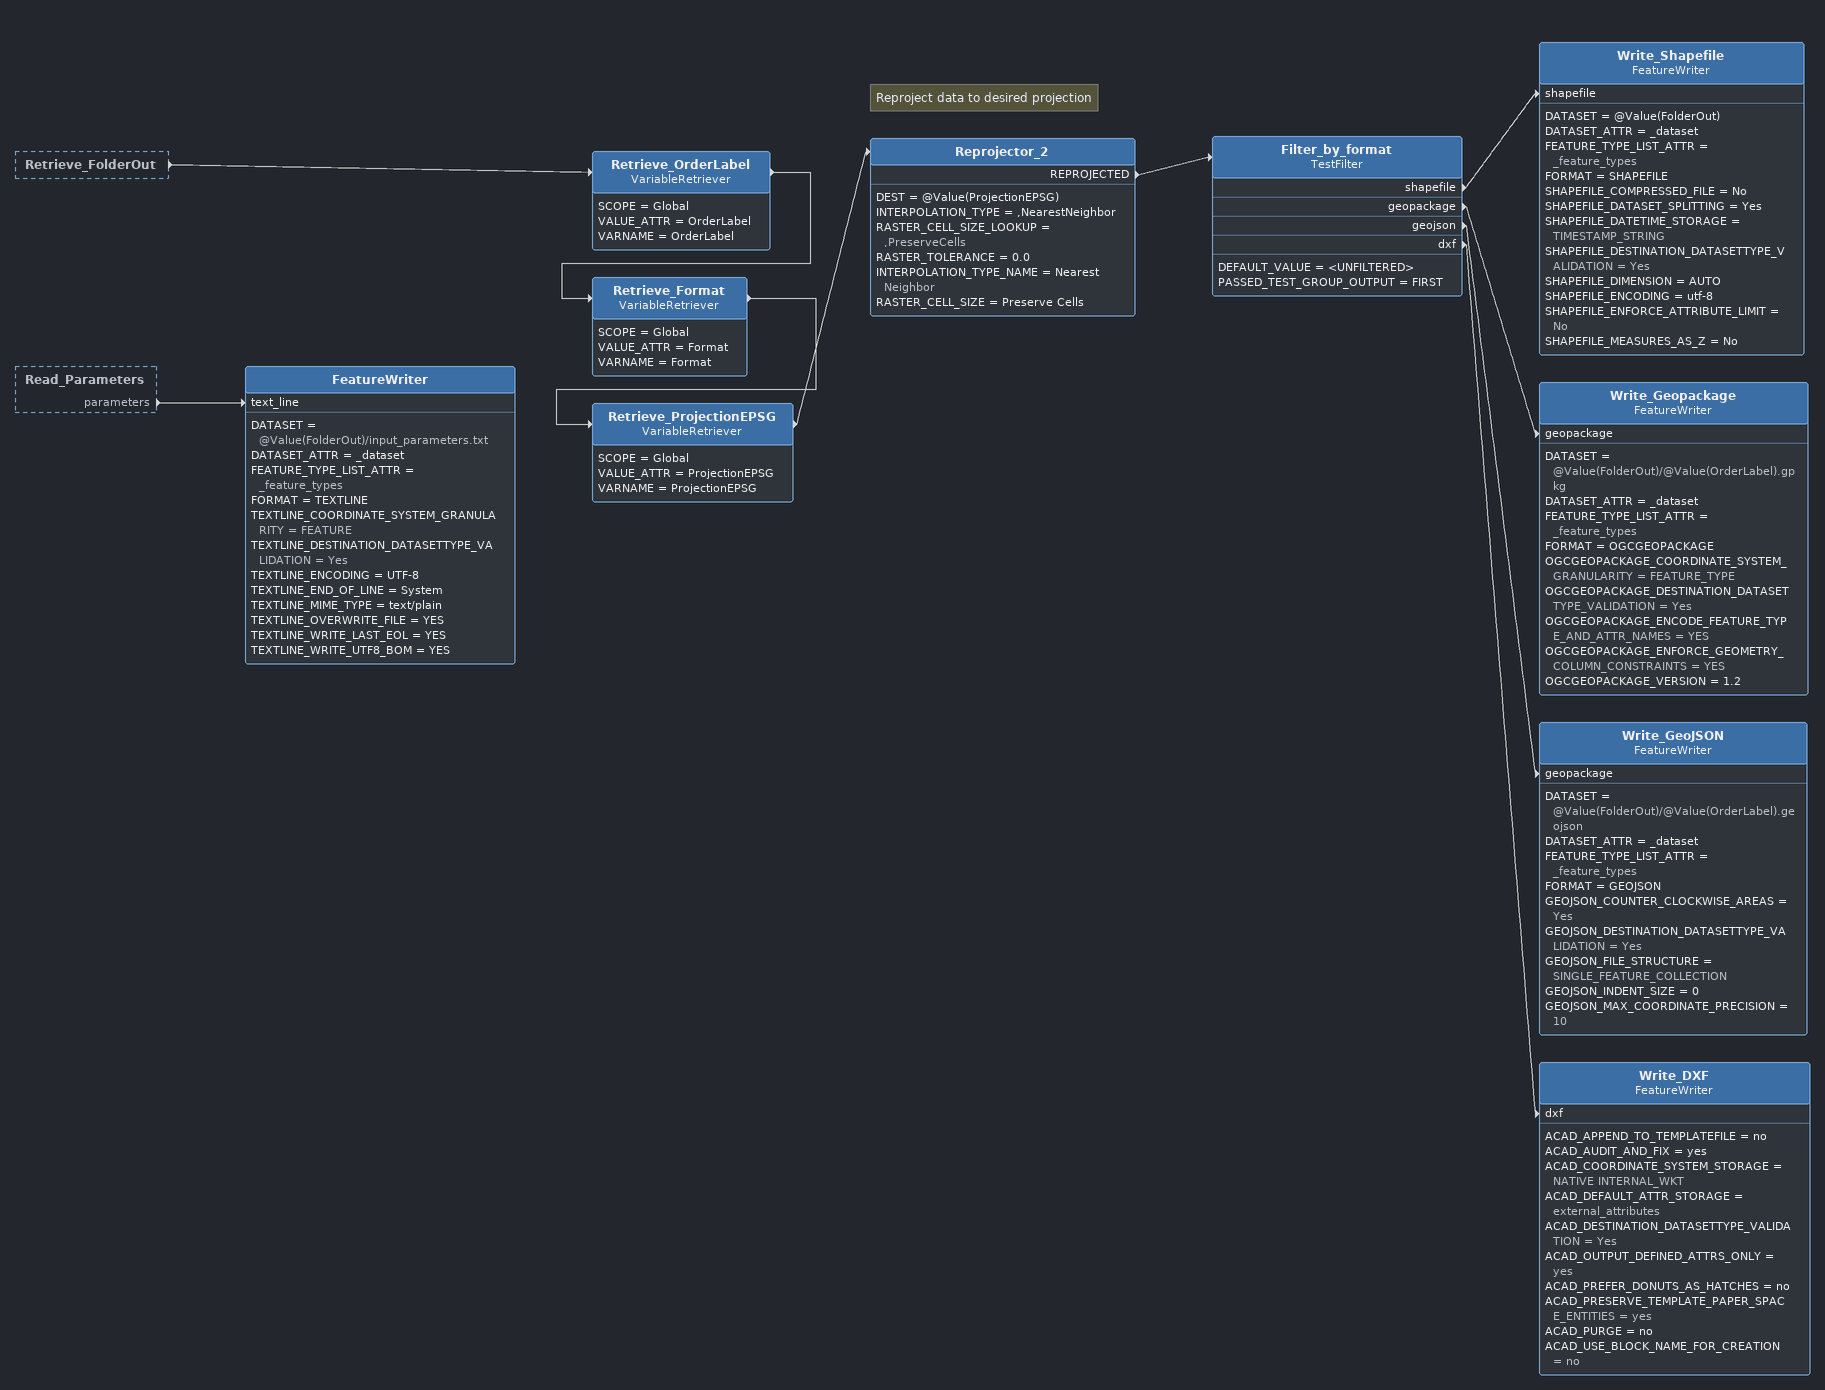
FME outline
Retrieve_FolderOut [outside]
    -> Retrieve_OrderLabel
Read_Parameters [outside]
    parameters -> FeatureWriter [text_line]
Retrieve_OrderLabel: VariableRetriever
    SCOPE = Global
    VALUE_ATTR = OrderLabel
    VARNAME = OrderLabel
    -> Retrieve_Format
Retrieve_Format: VariableRetriever
    SCOPE = Global
    VALUE_ATTR = Format
    VARNAME = Format
    -> Retrieve_ProjectionEPSG
Retrieve_ProjectionEPSG: VariableRetriever
    SCOPE = Global
    VALUE_ATTR = ProjectionEPSG
    VARNAME = ProjectionEPSG
    -> Reprojector_2
Note: Reproject data to desired projection
Reprojector_2
    DEST = @Value(ProjectionEPSG)
    INTERPOLATION_TYPE = ,NearestNeighbor
    RASTER_CELL_SIZE_LOOKUP = ,PreserveCells
    RASTER_TOLERANCE = 0.0
    INTERPOLATION_TYPE_NAME = Nearest Neighbor
    RASTER_CELL_SIZE = Preserve Cells
    REPROJECTED -> Filter_by_format
Filter_by_format: TestFilter
    DEFAULT_VALUE = <UNFILTERED>
    PASSED_TEST_GROUP_OUTPUT = FIRST
    shapefile -> Write_Shapefile [shapefile]
    geopackage -> Write_Geopackage [geopackage]
    geojson -> Write_GeoJSON [geopackage]
    dxf -> Write_DXF [dxf]
Write_Shapefile: FeatureWriter
    DATASET = @Value(FolderOut)
    DATASET_ATTR = _dataset
    FEATURE_TYPE_LIST_ATTR = _feature_types
    FORMAT = SHAPEFILE
    SHAPEFILE_COMPRESSED_FILE = No
    SHAPEFILE_DATASET_SPLITTING = Yes
    SHAPEFILE_DATETIME_STORAGE = TIMESTAMP_STRING
    SHAPEFILE_DESTINATION_DATASETTYPE_VALIDATION = Yes
    SHAPEFILE_DIMENSION = AUTO
    SHAPEFILE_ENCODING = utf-8
    SHAPEFILE_ENFORCE_ATTRIBUTE_LIMIT = No
    SHAPEFILE_MEASURES_AS_Z = No
Write_Geopackage: FeatureWriter
    DATASET = @Value(FolderOut)/@Value(OrderLabel).gpkg
    DATASET_ATTR = _dataset
    FEATURE_TYPE_LIST_ATTR = _feature_types
    FORMAT = OGCGEOPACKAGE
    OGCGEOPACKAGE_COORDINATE_SYSTEM_GRANULARITY = FEATURE_TYPE
    OGCGEOPACKAGE_DESTINATION_DATASETTYPE_VALIDATION = Yes
    OGCGEOPACKAGE_ENCODE_FEATURE_TYPE_AND_ATTR_NAMES = YES
    OGCGEOPACKAGE_ENFORCE_GEOMETRY_COLUMN_CONSTRAINTS = YES
    OGCGEOPACKAGE_VERSION = 1.2
Write_GeoJSON: FeatureWriter
    DATASET = @Value(FolderOut)/@Value(OrderLabel).geojson
    DATASET_ATTR = _dataset
    FEATURE_TYPE_LIST_ATTR = _feature_types
    FORMAT = GEOJSON
    GEOJSON_COUNTER_CLOCKWISE_AREAS = Yes
    GEOJSON_DESTINATION_DATASETTYPE_VALIDATION = Yes
    GEOJSON_FILE_STRUCTURE = SINGLE_FEATURE_COLLECTION
    GEOJSON_INDENT_SIZE = 0
    GEOJSON_MAX_COORDINATE_PRECISION = 10
Write_DXF: FeatureWriter
    ACAD_APPEND_TO_TEMPLATEFILE = no
    ACAD_AUDIT_AND_FIX = yes
    ACAD_COORDINATE_SYSTEM_STORAGE = NATIVE INTERNAL_WKT
    ACAD_DEFAULT_ATTR_STORAGE = external_attributes
    ACAD_DESTINATION_DATASETTYPE_VALIDATION = Yes
    ACAD_OUTPUT_DEFINED_ATTRS_ONLY = yes
    ACAD_PREFER_DONUTS_AS_HATCHES = no
    ACAD_PRESERVE_TEMPLATE_PAPER_SPACE_ENTITIES = yes
    ACAD_PURGE = no
    ACAD_USE_BLOCK_NAME_FOR_CREATION = no
FeatureWriter
    DATASET = @Value(FolderOut)/input_parameters.txt
    DATASET_ATTR = _dataset
    FEATURE_TYPE_LIST_ATTR = _feature_types
    FORMAT = TEXTLINE
    TEXTLINE_COORDINATE_SYSTEM_GRANULARITY = FEATURE
    TEXTLINE_DESTINATION_DATASETTYPE_VALIDATION = Yes
    TEXTLINE_ENCODING = UTF-8
    TEXTLINE_END_OF_LINE = System
    TEXTLINE_MIME_TYPE = text/plain
    TEXTLINE_OVERWRITE_FILE = YES
    TEXTLINE_WRITE_LAST_EOL = YES
    TEXTLINE_WRITE_UTF8_BOM = YES
